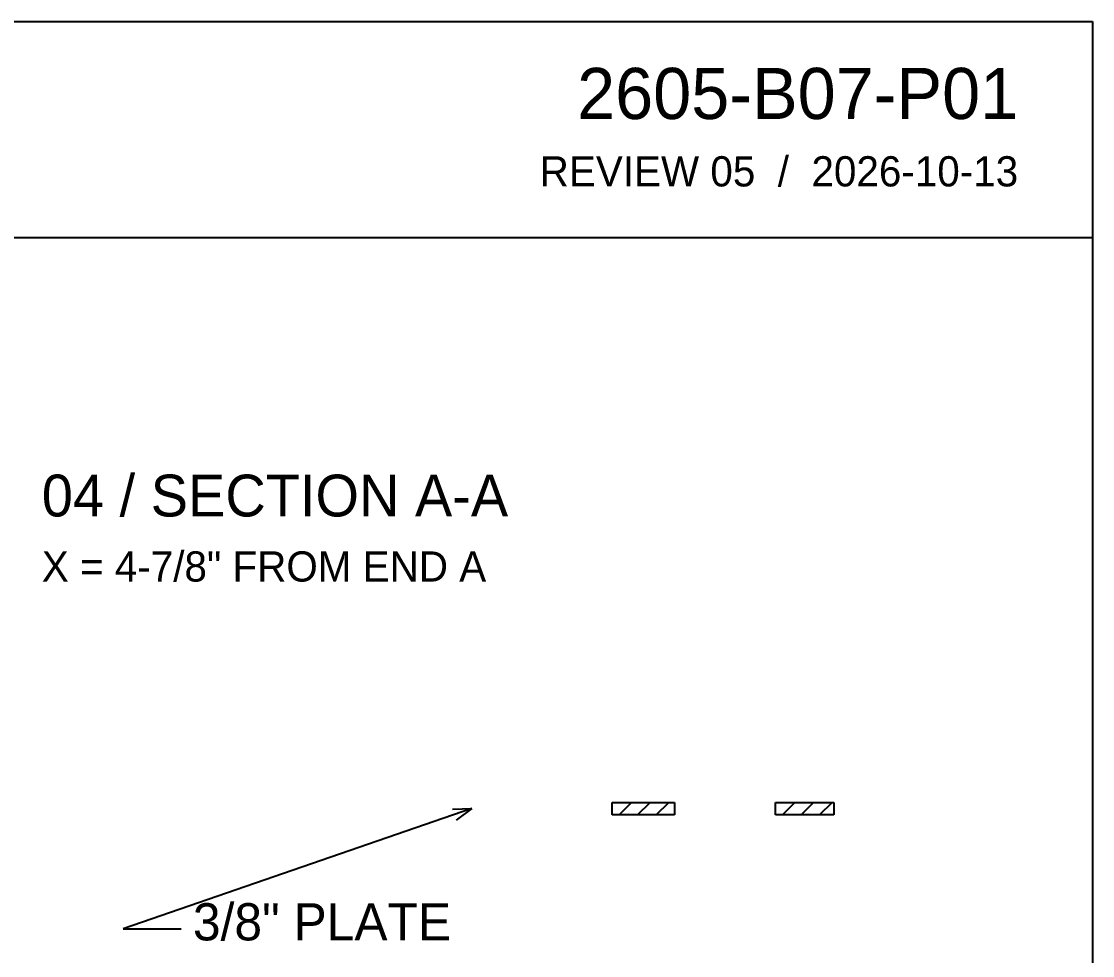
# Model space of a CAD drawing. Header units: inches. Extents: x 3 to 201, y 3 to 129.
# Drawn here: x 162.77 to 201.17, y 95.67 to 129.17 of the extents above; entities that cross this region are included whole.
import ezdxf
from ezdxf.enums import TextEntityAlignment as Align

# ---------------------------------------------------------------- set-up
doc = ezdxf.new("R2010")
doc.units = ezdxf.units.IN
doc.header["$MEASUREMENT"] = 0

msp = doc.modelspace()

# ---------------------------------------------------------------- linework, layer by layer
at = {"layer": 'ANNOTATION'}
for p, q in [((178.917, 100.942), (166.417, 96.633)), ((178.219, 100.921), (178.917, 100.942)), ((178.917, 100.942), (178.354, 100.527)), ((166.417, 96.633), (168.5, 96.633))]:
    msp.add_line(p, q, dxfattribs=at)
at = {"layer": 'OUTLINE'}
for p, q in [((2.833, 129.167), (201.167, 129.167)), ((201.167, 129.167), (201.167, 2.833)), ((2.833, 121.417), (201.167, 121.417)), ((183.941, 101.167), (186.184, 101.167)), ((183.941, 100.717), (183.941, 101.167)), ((184.191, 100.717), (184.641, 101.167)), ((184.858, 100.717), (185.308, 101.167)), ((185.525, 100.717), (185.975, 101.167)), ((186.184, 101.167), (186.184, 100.717)), ((189.798, 101.167), (191.891, 101.167)), ((189.798, 100.717), (189.798, 101.167)), ((190.048, 100.717), (190.498, 101.167)), ((190.715, 100.717), (191.165, 101.167)), ((191.382, 100.717), (191.832, 101.167)), ((191.891, 101.167), (191.891, 100.717)), ((186.184, 100.717), (183.941, 100.717)), ((191.891, 100.717), (189.798, 100.717))]:
    msp.add_line(p, q, dxfattribs=at)

# ---------------------------------------------------------------- texts
at = {"layer": 'ANNOTATION'}
for s, height, p in [('2605-B07-P01', 1.83333, (198.5, 125.667)), ('REVIEW 05  /  2026-10-13', 1.08333, (198.5, 123.25))]:
    msp.add_text(s, height=height, dxfattribs=at).set_placement(p, align=Align.RIGHT)
for s, height, p in [('04 / SECTION A-A', 1.5, (163.5, 111.417)), ('X = 4-7/8" FROM END A', 1.08333, (163.5, 109.083)), ('3/8" PLATE', 1.3333, (168.917, 96.217))]:
    msp.add_text(s, height=height, dxfattribs=at).set_placement(p)

doc.saveas('drawing.dxf')
